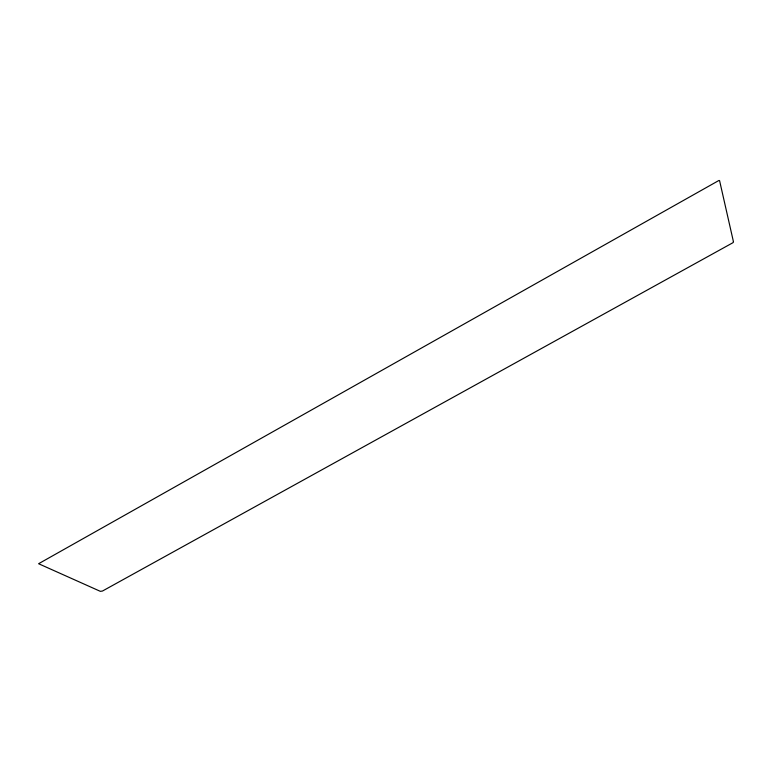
<?xml version="1.0" encoding="UTF-8"?>
<svg xmlns="http://www.w3.org/2000/svg" width="772" height="772" viewBox="0 0 772 772"><rect width="100%" height="100%" fill="white"/><g stroke="black" fill="none" stroke-linecap="round" stroke-linejoin="round"><path stroke-width="1.16" d="M733.4 241.549L733.371 241.916A1.042 0.492 -33.8 0 1 732.609 242.89L102.473 591.034L100.341 591.342L38.6 563.724L718.51 180.696A1.139 0.579 -35.5 0 1 719.601 180.745L733.4 241.549"/></g></svg>
